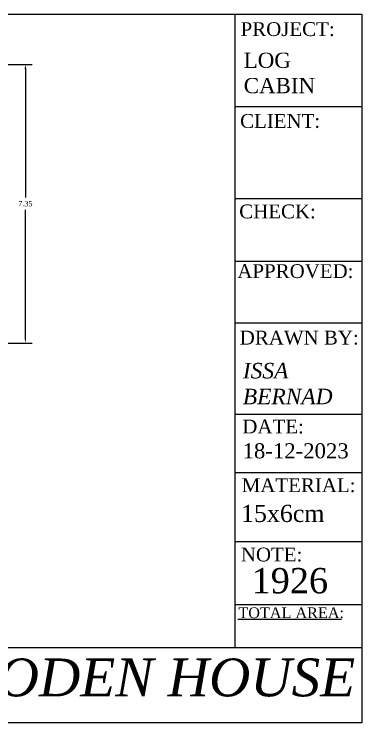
# Model space of a CAD drawing. Header units: inches. Extents: x 86794 to 87086, y 41803 to 41823.
# Drawn here: x 86841.17 to 86850.33, y 41803.46 to 41822.14 of the extents above; entities that cross this region are included whole.
import ezdxf

# ---------------------------------------------------------------- set-up
doc = ezdxf.new("R2010")
doc.units = ezdxf.units.IN
doc.header["$MEASUREMENT"] = 0
doc.styles.get("Standard").update_dxf_attribs({"font": 'times.ttf'})
doc.dimstyles.get("Standard").update_dxf_attribs({"dimtxt": 0.14, "dimasz": 0.12, "dimexe": 0.18, "dimexo": 0.0625, "dimgap": 0.09, "dimtad": 0, "dimtih": 1, "dimtoh": 1, "dimzin": 0, "dimdsep": 46, "dimtxsty": 'Standard', "dimcen": 0.09, "dimadec": 0, "dimazin": 0, "dimtfac": 1, "dimtofl": 0, "dimtmove": 0, "dimatfit": 3, "dimfxl": 1, "dimtolj": 1, "dimtzin": 0, "dimarcsym": 0})

# ---------------------------------------------------------------- blocks, each defined once
blk = doc.blocks.new('*D250')
at = {"color": 0, "lineweight": -2, "ltscale": 0.006, "transparency": 16777216}
for p, q in [((86840.529, 41820.817), (86841.645, 41820.817)), ((86841.465, 41820.697), (86841.465, 41817.306)), ((86841.465, 41813.592), (86841.465, 41816.983)), ((86840.529, 41813.472), (86841.645, 41813.472))]:
    blk.add_line(p, q, dxfattribs=at)
at = {"color": 0, "ltscale": 0.006, "transparency": 16777216}
for points in [[(86841.445, 41820.697), (86841.485, 41820.697), (86841.465, 41820.817)], [(86841.445, 41813.592), (86841.485, 41813.592), (86841.465, 41813.472)]]:
    blk.add_solid(points, dxfattribs=at)
at = {"layer": 'Defpoints', "color": 0, "ltscale": 0.006, "transparency": 16777216}
for p in [(86840.467, 41820.817), (86841.465, 41820.817), (86840.467, 41813.472)]:
    blk.add_point(p, dxfattribs=at)
at = {"color": 0, "ltscale": 0.006, "transparency": 16777216, "insert": (86841.465, 41817.144), "char_height": 0.14, "attachment_point": 5}
blk.add_mtext('\\A1;7.35', dxfattribs=at)

msp = doc.modelspace()

# ---------------------------------------------------------------- linework, layer by layer
for p, q in [((86822.991, 41822.14), (86850.328, 41822.14)), ((86846.987, 41805.434), (86846.987, 41822.14)), ((86850.328, 41822.14), (86850.328, 41803.46)), ((86846.987, 41819.71), (86850.328, 41819.71)), ((86846.987, 41817.28), (86850.328, 41817.28)), ((86846.987, 41815.632), (86850.328, 41815.632)), ((86846.987, 41814.008), (86850.328, 41814.008)), ((86846.987, 41811.598), (86850.328, 41811.598)), ((86846.987, 41810.056), (86850.328, 41810.056)), ((86850.328, 41808.234), (86846.987, 41808.234)), ((86846.987, 41806.581), (86850.328, 41806.581)), ((86850.328, 41805.434), (86822.991, 41805.434)), ((86850.328, 41803.46), (86822.991, 41803.46))]:
    msp.add_line(p, q)
at = {"color": 1, "ltscale": 0.003}
msp.add_line((86847.059, 41806.196), (86849.789, 41806.196), dxfattribs=at)

# ---------------------------------------------------------------- texts
at = {"attachment_point": 1}
for s, insert, char_height, width in [('PROJECT:', (86847.135, 41821.929), 0.3645, 28.26094), ('LOG\\PCABIN', (86847.217, 41821.125), 0.4003, 2.81237), ('{\\fTimes New Roman|b0|i0|c0|p18;CLIENT:}', (86847.122, 41819.507), 0.3645, 39.54928), ('{\\fTimes New Roman|b0|i0|c0|p18;CHECK:}', (86847.098, 41817.123), 0.3645, 39.54928), ('{\\fTimes New Roman|b0|i0|c0|p18;APPROVED:}', (86847.049, 41815.55), 0.3645, 36.18338), ('{\\fTimes New Roman|b0|i0|c0|p18;DRAWN BY:}', (86847.112, 41813.796), 0.3645, 35.26875), ('{\\fTimes New Roman|b0|i1|c0|p18;ISSA \\PBERNAD}', (86847.194, 41812.947), 0.40828, 3.80299), ('{\\fTimes New Roman|b0|i0|c0|p18;DATE:}', (86847.18, 41811.453), 0.3645, 24.8298), ('18-12-2023', (86847.186, 41810.829), 0.3968, 4.00372), ('{\\fTimes New Roman|b0|i0|c0|p18;MATERIAL:}', (86847.164, 41809.905), 0.3645, 26.84302), ('15x6cm', (86847.145, 41809.206), 0.452, 4.13325), ('{\\fTimes New Roman|b0|i0|c0|p18;NOTE:}', (86847.141, 41808.079), 0.3645, 29.97471), ('TOTAL AREA:', (86847.076, 41806.503), 0.28218, 27.30407), ('{\\fTimes New Roman|b0|i1|c0|p18;AL HUSSAIN FOR WOODEN HOUSE}', (86826.462, 41805.156), 0.99769, 31.00795)]:
    msp.add_mtext(s, dxfattribs=dict(at, insert=insert, char_height=char_height, width=width))
at = {"ltscale": 5, "insert": (86847.424, 41807.541), "char_height": 0.6673, "attachment_point": 1}
msp.add_mtext_dynamic_manual_height_columns('1926', width=8.64502, gutter_width=1.99, heights=[0], dxfattribs=at)

# ---------------------------------------------------------------- dimensions: what is measured, and where the dimension line sits
at = {"ltscale": 0.006}
dim = msp.add_linear_dim(base=(86841.464514359, 41820.816742677), p1=(86840.466933296, 41813.471742677), p2=(86840.466933296, 41820.816742677), angle=90, dimstyle='Standard', dxfattribs=at)
dim.commit()
dim.dimension.update_dxf_attribs({"geometry": '*D250', "text_midpoint": (86841.464514359, 41817.144242677)})

doc.saveas('drawing.dxf')
